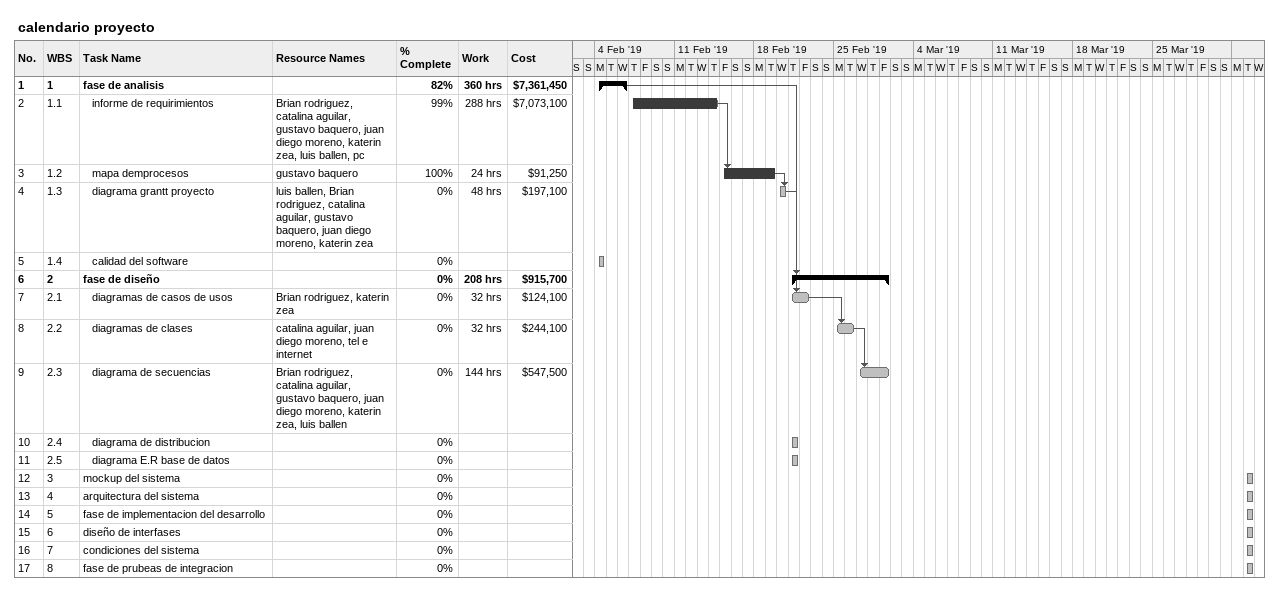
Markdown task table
calendario proyecto

| ID | WBS | Task | Start | Finish | Predecessors | Resources | % complete | Work (h) | Cost ($) |
|---|---|---|---|---|---|---|---|---|---|
| 1 | 1 | **fase de analisis** | 2019-02-04 | 2019-02-06 |  |  | 82 | 360 | 7361450 |
| 2 | 1.1 | informe de requirimientos | 2019-02-07 | 2019-02-14 |  | Brian rodriguez, catalina aguilar, gustavo baquero, juan diego moreno, katerin zea, luis ballen, pc | 99 | 288 | 7073100 |
| 3 | 1.2 | mapa demprocesos | 2019-02-15 | 2019-02-19 | 2 | gustavo baquero | 100 | 24 | 91250 |
| 4 | 1.3 | diagrama grantt proyecto | 2019-02-20 | 2019-02-20 | 3 | luis ballen, Brian rodriguez, catalina aguilar, gustavo baquero, juan diego moreno, katerin zea | 0 | 48 | 197100 |
| 5 | 1.4 | calidad del software | 2019-02-04 | 2019-02-04 |  |  | 0 |  |  |
| 6 | 2 | **fase de diseño** | 2019-02-21 | 2019-03-01 | 1 |  | 0 | 208 | 915700 |
| 7 | 2.1 | diagramas de casos de usos | 2019-02-21 | 2019-02-22 | 4 | Brian rodriguez, katerin zea | 0 | 32 | 124100 |
| 8 | 2.2 | diagramas de clases | 2019-02-25 | 2019-02-26 | 7 | catalina aguilar, juan diego moreno, tel e internet | 0 | 32 | 244100 |
| 9 | 2.3 | diagrama de secuencias | 2019-02-27 | 2019-03-01 | 8 | Brian rodriguez, catalina aguilar, gustavo baquero, juan diego moreno, katerin zea, luis ballen | 0 | 144 | 547500 |
| 10 | 2.4 | diagrama de distribucion | 2019-02-21 | 2019-02-21 |  |  | 0 |  |  |
| 11 | 2.5 | diagrama E.R base de datos | 2019-02-21 | 2019-02-21 |  |  | 0 |  |  |
| 12 | 3 | mockup del sistema | 2019-04-02 | 2019-04-02 |  |  | 0 |  |  |
| 13 | 4 | arquitectura del sistema | 2019-04-02 | 2019-04-02 |  |  | 0 |  |  |
| 14 | 5 | fase de implementacion del desarrollo | 2019-04-02 | 2019-04-02 |  |  | 0 |  |  |
| 15 | 6 | diseño de interfases | 2019-04-02 | 2019-04-02 |  |  | 0 |  |  |
| 16 | 7 | condiciones del sistema | 2019-04-02 | 2019-04-02 |  |  | 0 |  |  |
| 17 | 8 | fase de prubeas de integracion | 2019-04-02 | 2019-04-02 |  |  | 0 |  |  |
